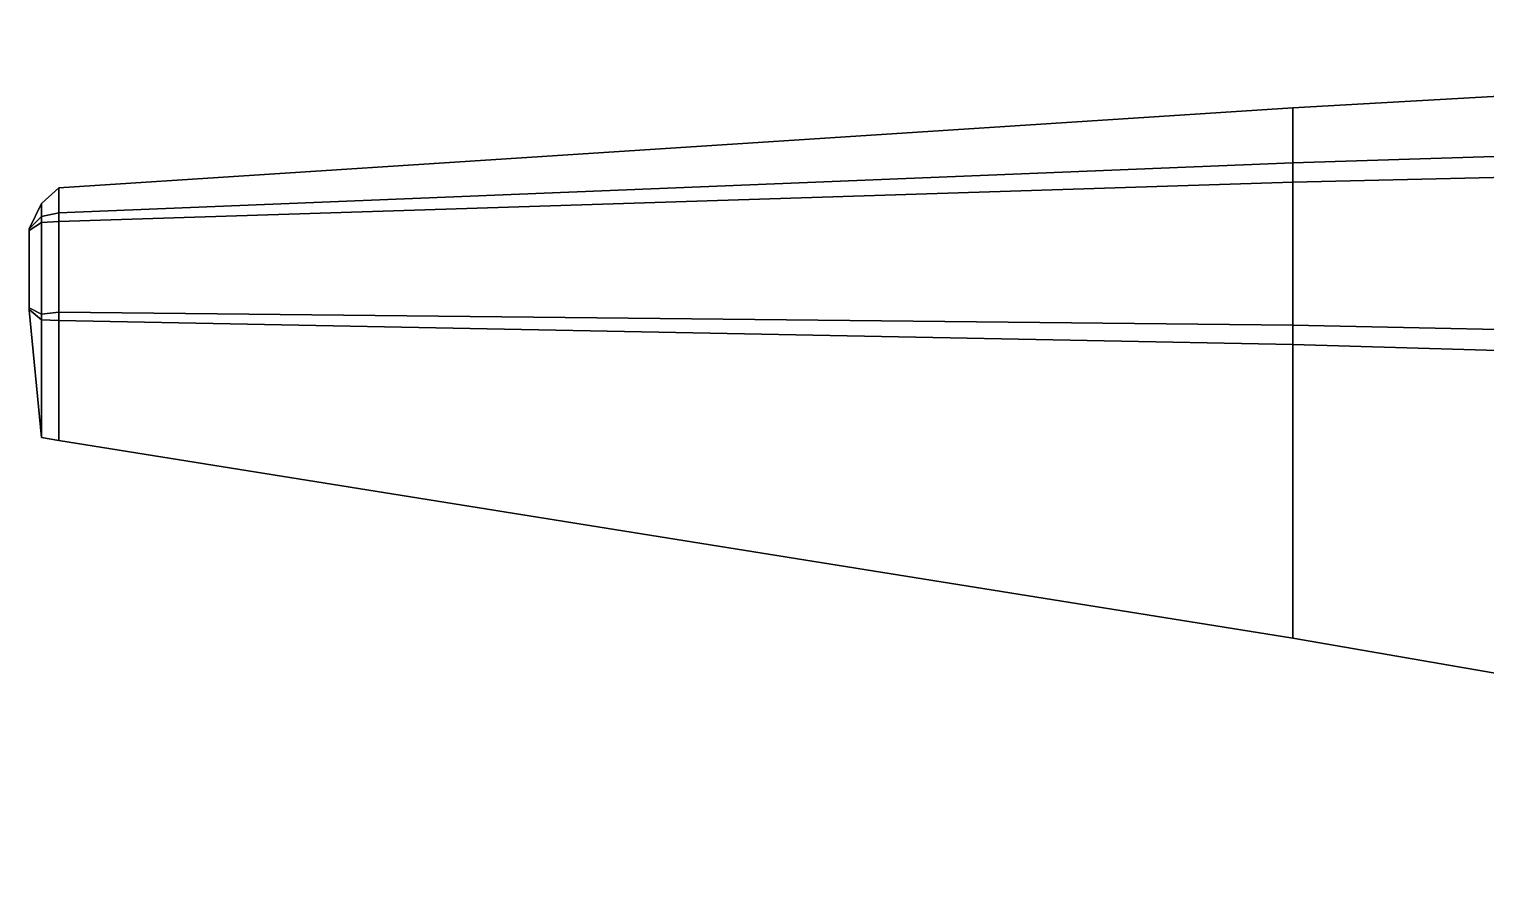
# Model space of a CAD drawing. Header units: millimetres. Extents: x -27.6 to 27.6, y -14.1 to 36.4.
# Drawn here: x -27.61 to -13.37, y 1.1 to 9.4 of the extents above; entities that cross this region are included whole.
import ezdxf

# ---------------------------------------------------------------- set-up
doc = ezdxf.new("R2010")
doc.units = ezdxf.units.MM
doc.layers.add('wing1', color=5, linetype='Continuous')

msp = doc.modelspace()

# ---------------------------------------------------------------- linework, layer by layer
at = {"layer": 'wing1'}
for points in [[(-15.26, 7.899, 5.488), (-1.67, 8.215, 5.533), (-1.67, 9.395, 4.971), (-15.26, 8.626, 5.126)], [(-15.26, 8.626, 5.126), (-1.67, 9.395, 4.971), (-1.67, 8.516, 3.394), (-15.26, 8.089, 4.131)], [(-27.32, 7.518, 6.253), (-15.26, 7.899, 5.488), (-15.26, 8.626, 5.126), (-27.32, 7.845, 6.086)], [(-27.32, 7.845, 6.086), (-15.26, 8.626, 5.126), (-15.26, 8.089, 4.131), (-27.32, 7.601, 5.668)], [(-1.67, 8.516, 3.394), (-1.67, 6.219, 3.071), (-15.26, 6.505, 3.909), (-15.26, 8.089, 4.131)], [(-15.26, 6.314, 5.265), (-1.67, 5.918, 5.21), (-1.67, 8.215, 5.533), (-15.26, 7.899, 5.488)], [(-15.26, 8.089, 4.131), (-15.26, 6.505, 3.909), (-27.32, 6.63, 5.532), (-27.32, 7.601, 5.668)], [(-27.49, 7.507, 6.19), (-27.32, 7.518, 6.253), (-27.32, 7.845, 6.086), (-27.49, 7.693, 6.085)], [(-27.49, 7.693, 6.085), (-27.32, 7.845, 6.086), (-27.32, 7.601, 5.668), (-27.49, 7.564, 5.784)], [(-27.32, 6.548, 6.116), (-15.26, 6.314, 5.265), (-15.26, 7.899, 5.488), (-27.32, 7.518, 6.253)], [(-27.61, 7.429, 6.099), (-27.49, 7.507, 6.19), (-27.49, 7.693, 6.085), (-27.61, 7.444, 6.06)], [(-27.61, 7.444, 6.06), (-27.49, 7.693, 6.085), (-27.49, 7.564, 5.784), (-27.61, 7.444, 5.99)], [(-27.49, 7.564, 5.784), (-27.49, 6.613, 5.651), (-27.61, 6.672, 5.881), (-27.61, 7.444, 5.99)], [(-27.32, 7.601, 5.668), (-27.32, 6.63, 5.532), (-27.49, 6.613, 5.651), (-27.49, 7.564, 5.784)], [(-27.61, 6.657, 5.99), (-27.49, 6.556, 6.057), (-27.49, 7.507, 6.19), (-27.61, 7.429, 6.099)], [(-27.61, 7.444, 6.06), (-27.61, 6.652, 5.949), (-27.61, 6.657, 5.99), (-27.61, 7.429, 6.099)], [(-27.61, 7.444, 5.99), (-27.61, 6.672, 5.881), (-27.61, 6.652, 5.949), (-27.61, 7.444, 6.06)], [(-27.49, 6.556, 6.057), (-27.32, 6.548, 6.116), (-27.32, 7.518, 6.253), (-27.49, 7.507, 6.19)], [(-27.61, 6.672, 5.881), (-27.49, 6.613, 5.651), (-27.49, 5.406, 5.764), (-27.61, 6.652, 5.949)], [(-27.61, 6.652, 5.949), (-27.49, 5.406, 5.764), (-27.49, 6.556, 6.057), (-27.61, 6.657, 5.99)], [(-27.49, 6.613, 5.651), (-27.32, 6.63, 5.532), (-27.32, 5.379, 5.74), (-27.49, 5.406, 5.764)], [(-27.49, 5.406, 5.764), (-27.32, 5.379, 5.74), (-27.32, 6.548, 6.116), (-27.49, 6.556, 6.057)], [(-27.32, 6.63, 5.532), (-15.26, 6.505, 3.909), (-15.26, 3.447, 4.398), (-27.32, 5.379, 5.74)], [(-27.32, 5.379, 5.74), (-15.26, 3.447, 4.398), (-15.26, 6.314, 5.265), (-27.32, 6.548, 6.116)], [(-15.26, 6.505, 3.909), (-1.67, 6.219, 3.071), (-1.67, 1.097, 3.805), (-15.26, 3.447, 4.398)], [(-15.26, 3.447, 4.398), (-1.67, 1.097, 3.805), (-1.67, 5.918, 5.21), (-15.26, 6.314, 5.265)]]:
    msp.add_3dface(points, dxfattribs=at)

doc.saveas('drawing.dxf')
